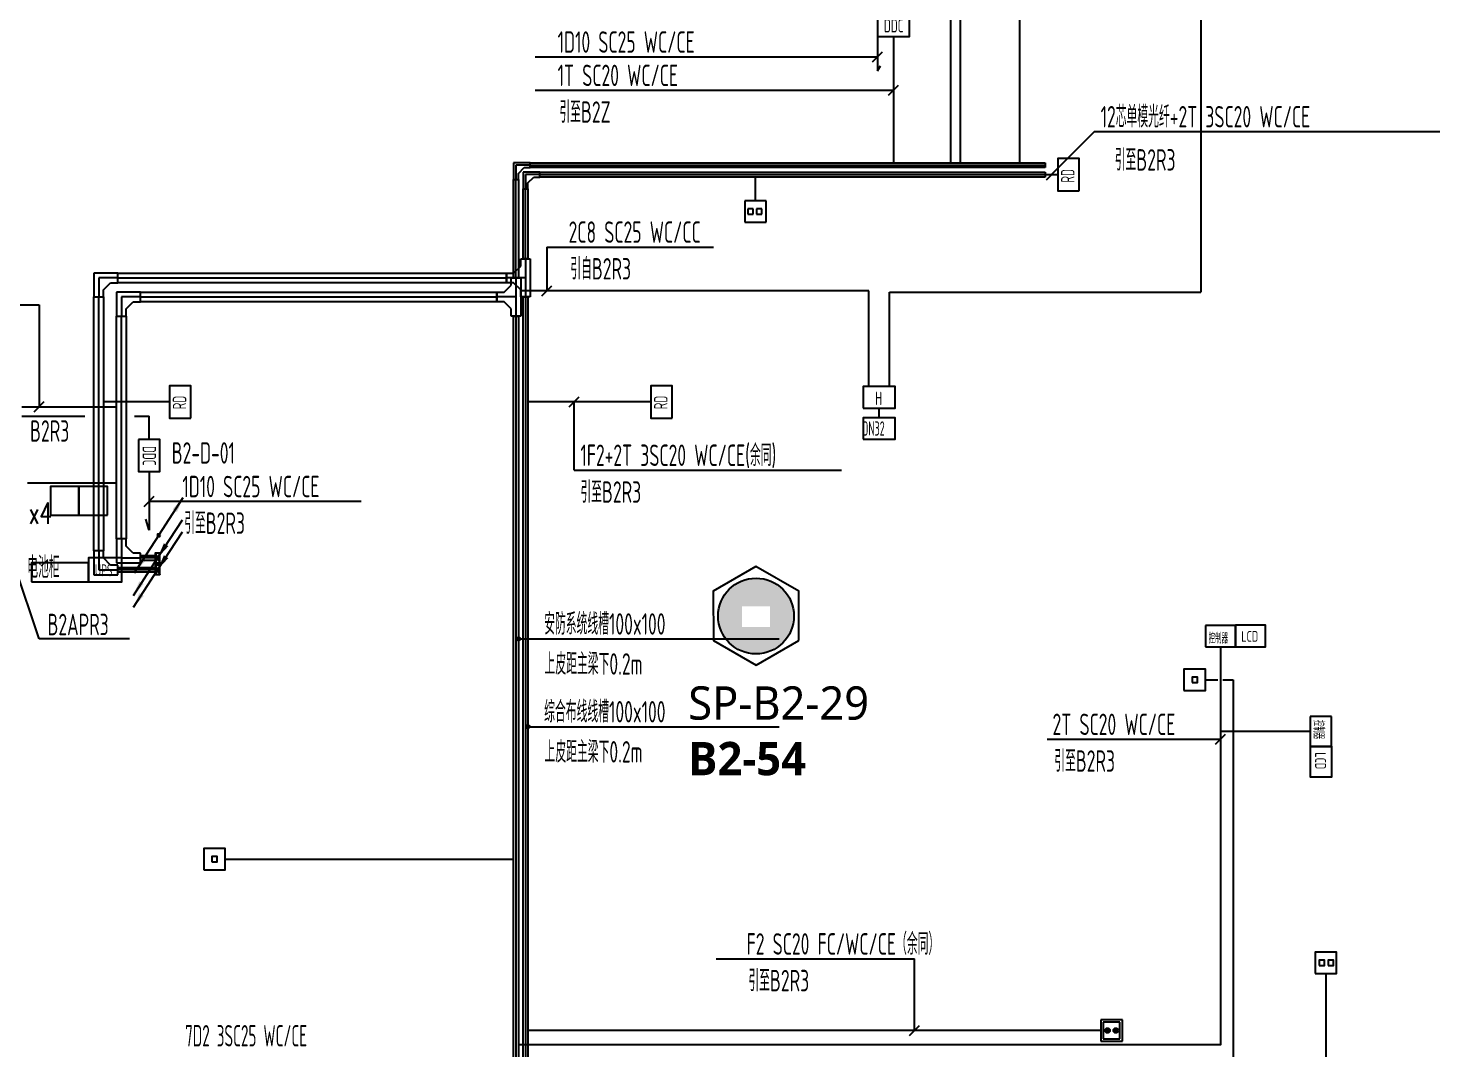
# Model space of a CAD drawing. Extents: x 444086 to 1693832, y -6784 to 371769.
# Drawn here: x 1375665 to 1405584, y 283399 to 304818 of the extents above; entities that cross this region are included whole.
import ezdxf
from ezdxf.enums import TextEntityAlignment as Align

# ---------------------------------------------------------------- set-up
doc = ezdxf.new("R2010")
doc.units = 0
doc.header["$LTSCALE"] = 1000
doc.header["$MEASUREMENT"] = 0
doc.layers.get('0').update_dxf_attribs({"color": 1, "linetype": 'CONTINUOUS'})
for name, color, linetype in [('AP', 7, 'CONTINUOUS'), ('CABLETRAY_DOTE', 5, 'CONTINUOUS'), ('CABLETRAY_WEAK', 6, 'CONTINUOUS'), ('rd-tbk', 1, 'CONTINUOUS'), ('rd-tbn', 7, 'CONTINUOUS'), ('T-BAS', 11, 'CONTINUOUS'), ('T-BSA TEXT', 7, '485_LINE'), ('T-DIFFUSE', 1, 'CONTINUOUS'), ('T-I-CHANNELS', 2, 'CONTINUOUS'), ('T-INTEGRATE', 1, 'ToTP_LINE'), ('T-METER DATA', 150, 'C_LINE'), ('T-R-INTEGRATE', 1, 'CONTINUOUS'), ('T-SYSTEM BLOCK', 4, 'CONTINUOUS'), ('T-TEXT', 7, 'CONTINUOUS'), ('T-TEXT-RD', 3, 'CONTINUOUS'), ('T-电源线槽', 1, 'CONTINUOUS'), ('WALL', 9, 'CONTINUOUS'), ('WIRE-通讯', 4, 'CONTINUOUS')]:
    doc.layers.add(name, color=color, linetype=linetype)
doc.styles.add('_TEL_DIM', font='SIMPLEX', dxfattribs={"width": 0.8, "height": 3.5, "bigfont": 'HZTXT'})
doc.styles.add('GBSTYLE', font='gbxwxt.shx', dxfattribs={"width": 0.6, "bigfont": 'gbhzfs.shx'})
doc.styles.add('HZF', font='GBXWXT', dxfattribs={"width": 0.8, "bigfont": 'GBHZFS'})
doc.styles.add('HZTXT1', font='txtd.shx', dxfattribs={"width": 0.7, "bigfont": 'hztxt.shx'})
doc.styles.get("Standard").update_dxf_attribs({"font": 'GBENOR', "bigfont": 'GBCBIG'})
doc.linetypes.add('485_LINE', pattern='A,25.7,-3.58,["485",Standard,S=2.54,R=0,X=-3.2,Y=-1.27],-3.85', length=33.13)
doc.linetypes.add('C_LINE', pattern='A,25.7,-2.08,["C",Standard,S=2.54,R=0,X=-0.54,Y=-1.27],-2.35', length=30.13)
doc.linetypes.add('ToTP_LINE', pattern='A,25.7,-6.08,["TO,TP",Standard,S=2.54,R=0,X=-4.5,Y=-1.27],-6.85', length=38.63)

# ---------------------------------------------------------------- blocks, each defined once
blk = doc.blocks.new('空调抄费表')
at = {"layer": 'T-SYSTEM BLOCK'}
blk.add_lwpolyline([(-338, 0), (338, 0), (338, 450), (-338, 450)], close=True, dxfattribs=at)
at = {"layer": 'T-TEXT', "style": 'GBSTYLE', "width": 0.7}
blk.add_text('H', height=281, dxfattribs=at).set_placement((-84, 63))
blk = doc.blocks.new('A$C78FD1D7B')
at = {"layer": 'T-SYSTEM BLOCK'}
blk.add_lwpolyline([(-300, 0), (300, 0), (300, 400), (-300, 400)], close=True, dxfattribs=at)
at = {"layer": 'T-TEXT', "style": 'GBSTYLE', "width": 0.7}
blk.add_text('RD', height=250, dxfattribs=at).set_placement((-149, 88))
blk = doc.blocks.new('$C30311172003108')
at = {"layer": 'T-SYSTEM BLOCK'}
blk.add_lwpolyline([(-0.9, 0), (0.9, 0), (0.9, 1.2), (-0.9, 1.2)], close=True, dxfattribs=at)
at = {"style": 'GBSTYLE', "width": 0.8, "flags": 9}
blk.add_attdef('A', (0, 0), '', height=0.00003, dxfattribs=at)
at = {"layer": 'T-TEXT', "color": 7, "style": 'GBSTYLE', "width": 0.7}
blk.add_text('RD', height=0.75, dxfattribs=at).set_placement((-0.411, 0.264))
blk = doc.blocks.new('DDC')
at = {"layer": 'T-SYSTEM BLOCK'}
blk.add_lwpolyline([(-300, -400), (300, -400), (300, 0), (-300, 0)], close=True, dxfattribs=at)
at = {"layer": 'T-TEXT', "style": 'GBSTYLE', "width": 0.7}
blk.add_text('DDC', height=250, dxfattribs=at).set_placement((5, -324), align=Align.CENTER)
blk = doc.blocks.new('$C30226084129344')
at = {"color": 0}
for p, q in [((-0.6, 0), (-0.6, -1.2)), ((0.6, 0), (-0.6, 0)), ((-0.368, -0.451), (-0.368, -0.749)), ((-0.069, -0.451), (-0.368, -0.451)), ((-0.368, -0.749), (-0.069, -0.749)), ((-0.069, -0.749), (-0.069, -0.451)), ((0.122, -0.451), (0.122, -0.749)), ((0.42, -0.451), (0.122, -0.451)), ((0.122, -0.749), (0.42, -0.749)), ((0.42, -0.749), (0.42, -0.451)), ((0.6, -1.2), (0.6, 0)), ((-0.6, -1.2), (0.6, -1.2))]:
    blk.add_line(p, q, dxfattribs=at)
at = {"color": 3, "style": '_TEL_DIM', "width": 0.8, "flags": 9}
blk.add_attdef('A', (0, 0), '', height=0.007, rotation=0.01003, dxfattribs=at)
blk = doc.blocks.new('T901B')
at = {"layer": 'rd-tbk'}
blk.add_lwpolyline([(-350, 0), (350, 0), (350, 500), (-350, 500)], close=True, dxfattribs=at)
at = {"layer": 'rd-tbn', "color": 7, "style": 'HZF', "width": 0.8}
blk.add_text('LCD', height=250, dxfattribs=at).set_placement((-215, 116))
blk = doc.blocks.new('信息发布网络控制器')
at = {"layer": 'T-DIFFUSE'}
for p, q in [((-420, 600), (-420, 0)), ((420, 600), (-420, 600)), ((420, 0), (420, 600)), ((-420, 0), (420, 0))]:
    blk.add_line(p, q, dxfattribs=at)
at = {"layer": 'T-DIFFUSE', "color": 7, "style": 'GBSTYLE', "width": 0.6}
blk.add_text('控制器', height=300, dxfattribs=at).set_placement((-329, 92))
blk = doc.blocks.new('DS2')
at = {"layer": 'T-SYSTEM BLOCK'}
for points in [[(-225, -450), (225, -450), (225, 0), (-225, 0)], [(-138, -281), (-26, -281), (-26, -169), (-138, -169)], [(46, -281), (158, -281), (158, -169), (46, -169)]]:
    blk.add_lwpolyline(points, close=True, dxfattribs=at)
blk = doc.blocks.new('GX1')
at = {"layer": 'T-R-INTEGRATE'}
h = blk.add_hatch(color=256, dxfattribs=at)
edge = h.paths.add_edge_path()
edge.add_arc((137.5, 0), 50, 0, 360)
h = blk.add_hatch(color=256, dxfattribs=at)
edge = h.paths.add_edge_path()
edge.add_arc((312.5, 0), 50, 0, 360)
for p, q in [((450, 225), (0, 225)), ((0, 225), (0, -225)), ((400, 175), (50, 175)), ((50, 175), (50, -175)), ((400, -175), (400, 175)), ((450, -225), (450, 225)), ((0, -225), (450, -225)), ((50, -175), (400, -175))]:
    blk.add_line(p, q, dxfattribs=at)
for centre in [(137.5, 0), (312.5, 0)]:
    blk.add_circle(centre, 50, dxfattribs=at)
blk = doc.blocks.new('单口数据点')
at = {"layer": 'T-SYSTEM BLOCK'}
for points in [[(148816, -13376), (149116, -13376), (149116, -13076), (148816, -13076)], [(148929, -13263), (149004, -13263), (149004, -13188), (148929, -13188)]]:
    blk.add_lwpolyline(points, close=True, dxfattribs=at)
blk = doc.blocks.new('UPS')
at = {"layer": 'T-SYSTEM BLOCK'}
blk.add_lwpolyline([(-350, -500), (350, -500), (350, 0), (-350, 0)], close=True, dxfattribs=at)
at = {"layer": 'T-TEXT', "style": 'GBSTYLE', "width": 0.7}
blk.add_text('UPS', height=250, dxfattribs=at).set_placement((-215, -384))

msp = doc.modelspace()

# ---------------------------------------------------------------- hatches: boundary and pattern name
at = {"layer": 'T-SYSTEM BLOCK'}
h = msp.add_hatch(color=256, dxfattribs=at)
edge = h.paths.add_edge_path()
edge.add_arc((1378400, 294175), 52.5, 0, 360)
h.paths.add_polyline_path([(1378783, 294664), (1378915, 294969), (1378690, 294724)])
h = msp.add_hatch(color=256, dxfattribs=at)
edge = h.paths.add_edge_path()
edge.add_arc((1378400, 294175), 52.5, 0, 360)
h.paths.add_polyline_path([(1378017, 293687), (1377885, 293382), (1378110, 293627)])
h = msp.add_hatch(color=256, dxfattribs=at)
h.paths.add_polyline_path([(1378600, 293946), (1378554, 293976), (1378404, 293745, -0.041583), (1378410, 293739)])
h.paths.add_polyline_path([(1378554, 293976), (1378507, 294006), (1378396, 293749, -0.041583), (1378404, 293745)])
h.paths.add_polyline_path([(1378404, 293745, 0.041583), (1378396, 293749), (1378375, 293700)], flags=17)
h.paths.add_polyline_path([(1378410, 293739, 0.041583), (1378404, 293745), (1378375, 293700)], flags=17)
h.paths.add_polyline_path([(1378396, 293749, 0.539871), (1378322, 293700, 1), (1378427, 293700, 0.210266), (1378410, 293739), (1378375, 293700)])
h = msp.add_hatch(color=256, dxfattribs=at)
edge = h.paths.add_edge_path()
edge.add_arc((1378375, 293700), 52.5, 0, 360)
h.paths.add_polyline_path([(1377992, 293212), (1377860, 292907), (1378085, 293152)])
h = msp.add_hatch(color=256, dxfattribs=at)
h.paths.add_polyline_path([(1378600, 293696), (1378554, 293726), (1378404, 293495, -0.041583), (1378410, 293489)])
h.paths.add_polyline_path([(1378554, 293726), (1378507, 293756), (1378396, 293499, -0.041583), (1378404, 293495)])
h.paths.add_polyline_path([(1378404, 293495, 0.041583), (1378396, 293499), (1378375, 293450)], flags=17)
h.paths.add_polyline_path([(1378410, 293489, 0.041583), (1378404, 293495), (1378375, 293450)], flags=17)
h.paths.add_polyline_path([(1378396, 293499, 0.539871), (1378322, 293450, 1), (1378427, 293450, 0.210266), (1378410, 293489), (1378375, 293450)])
h = msp.add_hatch(color=256, dxfattribs=at)
edge = h.paths.add_edge_path()
edge.add_arc((1378375, 293450), 52.5, 0, 360)
h.paths.add_polyline_path([(1377992, 292962), (1377860, 292657), (1378085, 292902)])
at = {"layer": 'T-TEXT', "linetype": 'ByBlock'}
h = msp.add_hatch(color=256, dxfattribs=at)
edge = h.paths.add_edge_path()
edge.add_arc((1385950, 292000), 37.5, 0, 360)
h = msp.add_hatch(color=256, dxfattribs=at)
edge = h.paths.add_edge_path()
edge.add_arc((1386150, 290156), 37.5, 0, 360)
at = {"layer": 'WALL', "linetype": 'ByBlock'}
h = msp.add_hatch(dxfattribs=at)
h.set_pattern_fill('ESCHER', color=3)
h.set_pattern_definition([(60, (-1486307.44, -2109285.648), (-30.47999999, -7e-09), [27.94, -2.54]), (180, (-1486307.44, -2109285.648), (15.24, -26.3964543), [27.94, -2.54]), (300, (-1486307.44, -2109285.648), (30.47999999, -7e-09), [27.94, -2.54]), (60, (-1486304.9, -2109285.648), (-30.47999999, -7e-09), [5.08, -25.4]), (300, (-1486304.9, -2109285.648), (30.47999999, -7e-09), [5.08, -25.4]), (60, (-1486308.71, -2109283.448), (-30.47999999, -7e-09), [5.08, -25.4]), (180, (-1486308.71, -2109283.448), (15.24, -26.3964543), [5.08, -25.4]), (300, (-1486308.71, -2109287.848), (30.47999999, -7e-09), [5.08, -25.4]), (180, (-1486308.71, -2109287.848), (15.24, -26.3964543), [5.08, -25.4]), (60, (-1486317.6, -2109285.648), (-30.47999999, -7e-09), [5.08, -25.4]), (300, (-1486317.6, -2109285.648), (30.47999999, -7e-09), [5.08, -25.4]), (60, (-1486302.36, -2109294.447), (-30.47999999, -7e-09), [5.08, -25.4]), (180, (-1486302.36, -2109294.447), (15.24, -26.3964543), [5.08, -25.4]), (300, (-1486302.36, -2109276.85), (30.47999999, -7e-09), [5.08, -25.4]), (180, (-1486302.36, -2109276.85), (15.24, -26.3964543), [5.08, -25.4]), (0, (-1486302.36, -2109281.25), (-15.24, 26.3964543), [17.78, -12.7]), (0, (-1486302.36, -2109290.048), (-15.24, 26.3964543), [17.78, -12.7]), (120, (-1486306.17, -2109279.05), (-30.47999999, 7e-09), [17.78, -12.7]), (120, (-1486313.79, -2109283.448), (-30.47999999, 7e-09), [17.78, -12.7]), (240, (-1486313.79, -2109287.848), (15.23999999, -26.3964543), [17.78, -12.7]), (240, (-1486306.17, -2109292.247), (15.23999999, -26.3964543), [17.78, -12.7])])
h.paths.add_polyline_path([(1390144, 292480, 1), (1391736, 292480, 1)])
h.paths.add_polyline_path([(1391235, 292685), (1391235, 292251), (1390647, 292251), (1390647, 292685)], flags=16)

# ---------------------------------------------------------------- linework, layer by layer
at = {"layer": 'CABLETRAY_DOTE', "linetype": 'ByBlock'}
for p, q in [((1386200, 301949, 0), (1385900, 301949, 0)), ((1385900, 301949, 0), (1385900, 301649, 0)), ((1386200, 301949, 0), (1397011, 301949, 0)), ((1385900, 299580, 0), (1385900, 301649, 0)), ((1386400, 301749, 0), (1386100, 301749, 0)), ((1386100, 301749, 0), (1386100, 301449, 0)), ((1386400, 301749, 0), (1397011, 301749, 0)), ((1386100, 299980, 0), (1386100, 301449, 0)), ((1386100, 299980, 0), (1386100, 299180, 0)), ((1377540, 299580, 0), (1377140, 299580, 0)), ((1377140, 299580, 0), (1377140, 299180, 0)), ((1377540, 299580, 0), (1385700, 299580, 0)), ((1386100, 299580, 0), (1385700, 299580, 0)), ((1385900, 299580, 0), (1385900, 298780, 0)), ((1377140, 293849, 0), (1377140, 299180, 0)), ((1378015, 299180, 0), (1377615, 299180, 0)), ((1377615, 299180, 0), (1377615, 298780, 0)), ((1378015, 299180, 0), (1385500, 299180, 0)), ((1385900, 299180, 0), (1385500, 299180, 0)), ((1386100, 299180, 0), (1386100, 277400, 0)), ((1377615, 294099, 0), (1377615, 298780, 0)), ((1385900, 298780, 0), (1385900, 277600, 0)), ((1377140, 293849, 0), (1377140, 293449, 0)), ((1377615, 294099, 0), (1377615, 293699, 0)), ((1377615, 293699, 0), (1378015, 293699, 0)), ((1378325, 293699, 0), (1378015, 293699, 0)), ((1377140, 293449, 0), (1377540, 293449, 0)), ((1378325, 293449, 0), (1377540, 293449, 0))]:
    msp.add_line(p, q, dxfattribs=at)
at = {"layer": 'CABLETRAY_WEAK', "linetype": 'ByBlock'}
for p, q in [((1386200, 301999, 0), (1385850, 301999, 0)), ((1385850, 301999, 0), (1385850, 301649, 0)), ((1385950, 301774, 0), (1386075, 301899, 0)), ((1386075, 301899, 0), (1386200, 301899, 0)), ((1386200, 301899, 0), (1386200, 301999, 0)), ((1386200, 301999, 0), (1397011, 301999, 0)), ((1386200, 301899, 0), (1386200, 301999, 0)), ((1397011, 301899, 0), (1386200, 301899, 0)), ((1397011, 301999, 0), (1397011, 301899, 0)), ((1385850, 301649, 0), (1385950, 301649, 0)), ((1385850, 299580, 0), (1385850, 301649, 0)), ((1385850, 301649, 0), (1385950, 301649, 0)), ((1385950, 301649, 0), (1385950, 301774, 0)), ((1385950, 301649, 0), (1385950, 299580, 0)), ((1385800, 299430, 0), (1385800, 299580, 0)), ((1385800, 299580, 0), (1386000, 299580, 0)), ((1385950, 299580, 0), (1385850, 299580, 0)), ((1386000, 299580, 0), (1386000, 298780, 0)), ((1378015, 299280, 0), (1377515, 299280, 0)), ((1377515, 299280, 0), (1377515, 298780, 0)), ((1378015, 299080, 0), (1378015, 299280, 0)), ((1378015, 299280, 0), (1385500, 299280, 0)), ((1378015, 299080, 0), (1378015, 299280, 0)), ((1385500, 299280, 0), (1385500, 299080, 0)), ((1385500, 299080, 0), (1385500, 299280, 0)), ((1385500, 299280, 0), (1385650, 299280, 0)), ((1385650, 299280, 0), (1385800, 299430, 0)), ((1377715, 298930, 0), (1377865, 299080, 0)), ((1377715, 298780, 0), (1377715, 298930, 0)), ((1377865, 299080, 0), (1378015, 299080, 0)), ((1385500, 299080, 0), (1378015, 299080, 0)), ((1385650, 299080, 0), (1385500, 299080, 0)), ((1385800, 298930, 0), (1385650, 299080, 0)), ((1385800, 298780, 0), (1385800, 298930, 0)), ((1377515, 298780, 0), (1377715, 298780, 0)), ((1377515, 294099, 0), (1377515, 298780, 0)), ((1377515, 298780, 0), (1377715, 298780, 0)), ((1377715, 298780, 0), (1377715, 294099, 0)), ((1386000, 298780, 0), (1385800, 298780, 0)), ((1385850, 277600, 0), (1385850, 298780, 0)), ((1385850, 298780, 0), (1385950, 298780, 0)), ((1385950, 298780, 0), (1385950, 277600, 0)), ((1377715, 294099, 0), (1377515, 294099, 0)), ((1377515, 294099, 0), (1377515, 293599, 0)), ((1377715, 294099, 0), (1377515, 294099, 0)), ((1377715, 293949, 0), (1377715, 294099, 0)), ((1377865, 293799, 0), (1377715, 293949, 0)), ((1377515, 293599, 0), (1378015, 293599, 0)), ((1378015, 293799, 0), (1377865, 293799, 0)), ((1378015, 293599, 0), (1378015, 293799, 0)), ((1378015, 293649, 0), (1378015, 293749, 0)), ((1378015, 293749, 0), (1378325, 293749, 0)), ((1378325, 293649, 0), (1378015, 293649, 0)), ((1378425, 293799, 0), (1378325, 293599, 0)), ((1378325, 293799, 0), (1378425, 293599, 0)), ((1378325, 293749, 0), (1378325, 293649, 0))]:
    msp.add_line(p, q, dxfattribs=at)
at = {"layer": 'CABLETRAY_WEAK', "elevation": 0}
msp.add_lwpolyline([(1378325, 293600), (1378425, 293600), (1378425, 293800), (1378325, 293800)], close=True, dxfattribs=at)
at = {"layer": 'T-BAS'}
for p, q in [((1395225, 321543, 0), (1395225, 301999, 0)), ((1395025, 319643, 0), (1395025, 301999, 0)), ((1393825, 304650, 0), (1393825, 301999, 0)), ((1378200, 296189), (1378200, 296675))]:
    msp.add_line(p, q, dxfattribs=at)
at = {"layer": 'T-BAS', "color": 1}
for p, q in [((1393488, 304650, 0), (1393488, 303930, 0)), ((1393488, 303930, 0), (1393553, 304036))]:
    msp.add_line(p, q, dxfattribs=at)
at = {"layer": 'T-BAS', "linetype": 'ByBlock'}
for p, q in [((1375525, 296875), (1377515, 296876)), ((1375525, 296675), (1376850, 296675)), ((1377888, 296675), (1378200, 296675))]:
    msp.add_line(p, q, dxfattribs=at)
at = {"layer": 'T-BAS', "color": 1, "linetype": 'ByBlock'}
for p, q in [((1378200, 295514), (1378200, 294281)), ((1378200, 294281), (1378126, 294512))]:
    msp.add_line(p, q, dxfattribs=at)
at = {"layer": 'T-BSA TEXT', "linetype": 'ByBlock'}
for p, q in [((1393382, 304116, 0), (1393594, 304328, 0)), ((1386303, 304222, 0), (1393488, 304222, 0)), ((1386303, 303522, 0), (1393825, 303522, 0)), ((1393719, 303416, 0), (1393931, 303628, 0)), ((1398043, 302653, 0), (1397143, 301749, 0)), ((1398043, 302653, 0), (1405299, 302653, 0)), ((1397037, 301643, 0), (1397249, 301856, 0)), ((1386550, 300223), (1390049, 300223)), ((1386550, 300223), (1386550, 299309)), ((1386444, 299203), (1386656, 299415)), ((1372102, 299018), (1375888, 299018)), ((1375888, 299018), (1375888, 296875)), ((1375782, 296769), (1375994, 296982)), ((1387014, 296870, 0), (1387226, 297082, 0)), ((1387120, 295543, 0), (1387120, 296976, 0)), ((1387120, 295543), (1392731, 295543)), ((1378094, 294783), (1378306, 294995)), ((1378200, 294889), (1382647, 294889)), ((1400585, 289789, 0), (1400797, 290001, 0)), ((1397052, 289895, 0), (1400691, 289895, 0)), ((1390104, 285284, 0), (1394268, 285284, 0)), ((1394268, 283777, 0), (1394268, 285284, 0)), ((1394162, 283671, 0), (1394375, 283883, 0))]:
    msp.add_line(p, q, dxfattribs=at)
at = {"layer": 'T-DIFFUSE', "elevation": 0}
for points in [[(1400691, 291834), (1400691, 283473), (1385950, 283473)], [(1402574, 290054), (1400691, 290054)]]:
    msp.add_lwpolyline(points, dxfattribs=at)
at = {"layer": 'T-I-CHANNELS', "linetype": 'ByBlock'}
for p, q in [((1386400, 301799, 0), (1386050, 301799, 0)), ((1386050, 301799, 0), (1386050, 301449, 0)), ((1386150, 301574, 0), (1386275, 301699, 0)), ((1386275, 301699, 0), (1386400, 301699, 0)), ((1386400, 301699, 0), (1386400, 301799, 0)), ((1386400, 301799, 0), (1397011, 301799, 0)), ((1386400, 301699, 0), (1386400, 301799, 0)), ((1397011, 301699, 0), (1386400, 301699, 0)), ((1397011, 301799, 0), (1397011, 301699, 0)), ((1386050, 301449, 0), (1386150, 301449, 0)), ((1386050, 299980, 0), (1386050, 301449, 0)), ((1386050, 301449, 0), (1386150, 301449, 0)), ((1386150, 301449, 0), (1386150, 301574, 0)), ((1386150, 301449, 0), (1386150, 299980, 0)), ((1385850, 299680, 0), (1386000, 299830, 0)), ((1386000, 299830, 0), (1386000, 299980, 0)), ((1386000, 299980, 0), (1386200, 299980, 0)), ((1386150, 299980, 0), (1386050, 299980, 0)), ((1386200, 299980, 0), (1386200, 299180, 0)), ((1377540, 299680, 0), (1377040, 299680, 0)), ((1377040, 299680, 0), (1377040, 299180, 0)), ((1377540, 299480, 0), (1377540, 299680, 0)), ((1377540, 299680, 0), (1385700, 299680, 0)), ((1377540, 299480, 0), (1377540, 299680, 0)), ((1385700, 299680, 0), (1385700, 299480, 0)), ((1385700, 299480, 0), (1385700, 299680, 0)), ((1385700, 299680, 0), (1385850, 299680, 0)), ((1377240, 299330, 0), (1377390, 299480, 0)), ((1377240, 299180, 0), (1377240, 299330, 0)), ((1377390, 299480, 0), (1377540, 299480, 0)), ((1385700, 299480, 0), (1377540, 299480, 0)), ((1385850, 299480, 0), (1385700, 299480, 0)), ((1386000, 299330, 0), (1385850, 299480, 0)), ((1386000, 299180, 0), (1386000, 299330, 0)), ((1377040, 299180, 0), (1377240, 299180, 0)), ((1377040, 293849, 0), (1377040, 299180, 0)), ((1377040, 299180, 0), (1377240, 299180, 0)), ((1377240, 299180, 0), (1377240, 293849, 0)), ((1386200, 299180, 0), (1386000, 299180, 0)), ((1386050, 277400, 0), (1386050, 299180, 0)), ((1386050, 299180, 0), (1386150, 299180, 0)), ((1386150, 299180, 0), (1386150, 277400, 0)), ((1377240, 293849, 0), (1377040, 293849, 0)), ((1377040, 293849, 0), (1377040, 293349, 0)), ((1377240, 293849, 0), (1377040, 293849, 0)), ((1377240, 293699, 0), (1377240, 293849, 0)), ((1377390, 293549, 0), (1377240, 293699, 0)), ((1377540, 293549, 0), (1377390, 293549, 0)), ((1377540, 293349, 0), (1377540, 293549, 0)), ((1378425, 293549, 0), (1378325, 293349, 0)), ((1378325, 293549, 0), (1378425, 293349, 0)), ((1377040, 293349, 0), (1377540, 293349, 0)), ((1377540, 293399, 0), (1377540, 293499, 0)), ((1377540, 293499, 0), (1378325, 293499, 0)), ((1378325, 293399, 0), (1377540, 293399, 0)), ((1378325, 293499, 0), (1378325, 293399, 0))]:
    msp.add_line(p, q, dxfattribs=at)
at = {"layer": 'T-I-CHANNELS', "elevation": 0}
msp.add_lwpolyline([(1378325, 293350), (1378425, 293350), (1378425, 293550), (1378325, 293550)], close=True, dxfattribs=at)
at = {"layer": 'T-METER DATA'}
for p, q in [((1396473, 312750), (1396473, 301999, 0)), ((1400278, 306081), (1400278, 299283, 0)), ((1393311, 299309), (1386000, 299309)), ((1393311, 297298), (1393311, 299309)), ((1393739, 299283, 0), (1400278, 299283, 0)), ((1393739, 297298), (1393739, 299283))]:
    msp.add_line(p, q, dxfattribs=at)
at = {"layer": 'T-METER DATA', "linetype": 'ByBlock'}
msp.add_line((1375645, 295275), (1377515, 295276), dxfattribs=at)
at = {"layer": 'T-R-INTEGRATE', "color": 4}
for p, q in [((1397011, 301749, 0), (1397275, 301749)), ((1378625, 296976, 0), (1377240, 296976, 0)), ((1388727, 296976), (1386150, 296976, 0))]:
    msp.add_line(p, q, dxfattribs=at)
at = {"layer": 'T-R-INTEGRATE', "elevation": 0}
for points in [[(1376725, 294600), (1376725, 295200), (1376125, 295200), (1376125, 294600)], [(1377325, 294600), (1377325, 295200), (1376725, 295200), (1376725, 294600)]]:
    msp.add_lwpolyline(points, close=True, dxfattribs=at)
msp.add_lwpolyline([(1398182, 283777), (1386150, 283777)], dxfattribs=at)
at = {"layer": 'T-R-INTEGRATE'}
msp.add_circle((1374018, 264073), 58324, dxfattribs=at)
at = {"layer": 'T-SYSTEM BLOCK'}
for p, q in [((1390927, 301200), (1390927, 301699, 0)), ((1393525, 296643), (1393525, 296848)), ((1378400, 294175, 0), (1378915, 294969, 0)), ((1378890, 294494, 0), (1378375, 293700, 0)), ((1378400, 294175, 0), (1377885, 293382, 0)), ((1378890, 294244, 0), (1378375, 293450, 0)), ((1378375, 293700, 0), (1377860, 292907, 0)), ((1378375, 293450, 0), (1377860, 292657, 0)), ((1400375, 291142, 0), (1400633, 291142, 0)), ((1400741, 291142, 0), (1400959, 291142, 0)), ((1400959, 291142, 0), (1400959, 282917, 0))]:
    msp.add_line(p, q, dxfattribs=at)
at = {"layer": 'T-SYSTEM BLOCK', "elevation": 0}
for points in [[(1393187, 296193), (1393862, 296193), (1393862, 296643), (1393187, 296643)], [(1375725, 293200), (1376925, 293200), (1376925, 293600), (1375725, 293600)]]:
    msp.add_lwpolyline(points, close=True, dxfattribs=at)
for points in [[(1379798, 287375), (1385850, 287375)], [(1402904, 284973), (1402904, 282438), (1385950, 282438)]]:
    msp.add_lwpolyline(points, dxfattribs=at)
at = {"layer": 'T-TEXT'}
for p, q in [((1375887, 292000), (1375379, 293524, 0)), ((1377787, 292000), (1375887, 292000))]:
    msp.add_line(p, q, dxfattribs=at)
at = {"layer": 'T-TEXT', "linetype": 'ByBlock'}
for p, q in [((1385950, 292000, 0), (1391425, 292000, 0)), ((1386150, 290156, 0), (1391425, 290156, 0))]:
    msp.add_line(p, q, dxfattribs=at)
for centre in [(1385950, 292000, 0), (1386150, 290156, 0)]:
    msp.add_circle(centre, 37.5, dxfattribs=at)
at = {"layer": 'T-电源线槽', "linetype": 'ByBlock', "elevation": 0}
msp.add_lwpolyline([(1378375, 294150), (1378425, 294150), (1378425, 294200), (1378375, 294200)], close=True, dxfattribs=at)
at = {"layer": 'WALL', "color": 3, "linetype": 'ByBlock'}
msp.add_lwpolyline([(1391838, 291970), (1391836, 293005), (1390937, 293521), (1390042, 293001), (1390044, 291965), (1390943, 291450)], close=True, dxfattribs=at)
msp.add_circle((1390940, 292480), 796, dxfattribs=at)

# ---------------------------------------------------------------- block references
at = {"layer": 'T-BAS', "linetype": 'ByBlock', "xscale": 1.125, "yscale": 1.125, "zscale": 1.125}
msp.add_blockref('DDC', (1393825, 305100, 0), dxfattribs=at)
at = {"layer": 'T-BAS', "linetype": 'ByBlock', "xscale": 1.125, "yscale": 1.125, "zscale": 1.125, "rotation": 270}
msp.add_blockref('DDC', (1378425, 295852), dxfattribs=at)
at = {"layer": 'T-DIFFUSE', "ltscale": 0.1}
for name, p, xscale, yscale, zscale in [('信息发布网络控制器', (1400691, 291834, 0), 0.75, 0.75, 0.75), ('T901B', (1401323, 291834, 0), 0.905, 0.905, 0.905)]:
    msp.add_blockref(name, p, dxfattribs=dict(at, xscale=xscale, yscale=yscale, zscale=zscale))
at = {"layer": 'T-DIFFUSE', "ltscale": 0.1, "rotation": 270}
for name, p, xscale, yscale, zscale in [('信息发布网络控制器', (1402574, 290054, 0), 0.75, 0.75, 0.75), ('T901B', (1402574, 289423, 0), 0.905, 0.905, 0.905)]:
    msp.add_blockref(name, p, dxfattribs=dict(at, xscale=xscale, yscale=yscale, zscale=zscale))
at = {"layer": 'T-INTEGRATE', "xscale": 375.0000142026693, "yscale": 375.0000142026693, "zscale": 375.0000142026693, "rotation": 180}
msp.add_blockref('$C30226084129344', (1390927, 300750), dxfattribs=at)
at = {"layer": 'T-METER DATA'}
msp.add_blockref('空调抄费表', (1393525, 296848), dxfattribs=at)
at = {"layer": 'T-R-INTEGRATE', "xscale": 0.9982, "yscale": 0.9982, "zscale": 0.9982, "rotation": 180.000041811437}
msp.add_blockref('GX1', (1398631, 283777, 0), dxfattribs=at)
at = {"layer": 'T-SYSTEM BLOCK'}
msp.add_blockref('UPS', (1377275, 293700, 0), dxfattribs=at)
for name, p, xscale, yscale, zscale in [('单口数据点', (1176701, 310980, 0), 1.5, 1.5, 1.5), ('单口数据点', (1156123, 307214, 0), 1.5, 1.5, 1.5), ('DS2', (1402904, 285423, 0), 0.99821, 0.9982, 0.9982)]:
    msp.add_blockref(name, p, dxfattribs=dict(at, xscale=xscale, yscale=yscale, zscale=zscale))
at = {"layer": 'WIRE-通讯', "rotation": 90}
for name, p, xscale, yscale, zscale in [('A$C78FD1D7B', (1397725, 301749), 1.125, 1.125, 1.125), ('$C30311172003108', (1379075, 296976, 0), 375, 375, 375), ('$C30311172003108', (1389180, 296976, 0), 375, 375, 375)]:
    msp.add_blockref(name, p, dxfattribs=dict(at, xscale=xscale, yscale=yscale, zscale=zscale))

# ---------------------------------------------------------------- texts
at = {"layer": 'AP', "color": 3, "insert": (1389517, 291004), "char_height": 700, "attachment_point": 1}
msp.add_mtext_dynamic_manual_height_columns('{\\fMicrosoft YaHei|b0|i0|c134|p34;SP-B2-29\\P\\fMicrosoft YaHei|b1|i0|c134|p34;\\C1;B2-54}', width=3644.11, gutter_width=12.5, heights=[0], dxfattribs=at)
at = {"layer": 'T-BSA TEXT', "linetype": 'ByBlock', "style": 'GBSTYLE'}
for s, width, p in [('1D10 SC25 WC/CE ', 0.7, (1386774, 304308, 0)), ('1T SC20 WC/CE ', 0.7, (1386774, 303608, 0)), ('引至B2Z', 0.7, (1386811, 302838, 0)), ('12芯单模光纤+2T 3SC20 WC/CE', 0.7, (1398175, 302740, 0)), ('引至B2R3', 0.7, (1398471, 301834, 0)), ('2C8 SC25 WC/CC', 0.7, (1387004, 300317)), ('引自B2R3', 0.7, (1387040, 299547)), ('1F2+2T 3SC20 WC/CE(余同)', 0.7, (1387252, 295631)), ('1D10 SC25 WC/CE ', 0.7, (1378896, 294975)), ('引至B2R3', 0.7, (1387252, 294859)), ('引至B2R3', 0.7, (1378933, 294205)), ('2T SC20 WC/CE', 0.7, (1397165, 289981, 0)), ('引至B2R3', 0.7, (1397201, 289211, 0)), ('F2 SC20 FC/WC/CE（余同）', 0.7, (1390742, 285370, 0)), ('引至B2R3', 0.7, (1390779, 284600, 0)), ('7D2 3SC25 WC/CE ', 0.6, (1378954, 283442))]:
    msp.add_text(s, height=450, dxfattribs=dict(at, width=width)).set_placement(p)
at = {"layer": 'T-BSA TEXT', "color": 6, "linetype": 'ByBlock', "style": 'GBSTYLE', "width": 0.7}
msp.add_text('B2-D-01', height=450, dxfattribs=at).set_placement((1378672, 295680, 0))
at = {"layer": 'T-METER DATA', "linetype": 'ByBlock', "style": 'HZTXT1', "width": 0.7}
msp.add_text('x4', height=450, dxfattribs=at).set_placement((1375664, 294417, 0))
at = {"layer": 'T-SYSTEM BLOCK', "color": 0, "style": 'GBSTYLE', "width": 0.6}
msp.add_text('DN32', height=300, dxfattribs=at).set_placement((1393165, 296269))
at = {"layer": 'T-TEXT', "style": 'GBSTYLE', "width": 0.7}
for s, p in [('电池柜', (1375638, 293278, 0)), ('B2APR3', (1376064, 292078, 0))]:
    msp.add_text(s, height=450, dxfattribs=at).set_placement(p)
at = {"layer": 'T-TEXT', "linetype": 'ByBlock', "style": 'GBSTYLE', "width": 0.7}
for s, p in [('安防系统线槽100x100', (1386492, 292089, 0)), ('上皮距主梁下0.2m', (1386500, 291249, 0)), ('综合布线线槽100x100', (1386492, 290245, 0)), ('上皮距主梁下0.2m', (1386500, 289404, 0))]:
    msp.add_text(s, height=450, dxfattribs=at).set_placement(p)
at = {"layer": 'T-TEXT-RD', "style": 'GBSTYLE', "width": 0.7}
msp.add_text('B2R3', height=450, dxfattribs=at).set_placement((1375698, 296141, 0))

doc.saveas('drawing.dxf')
